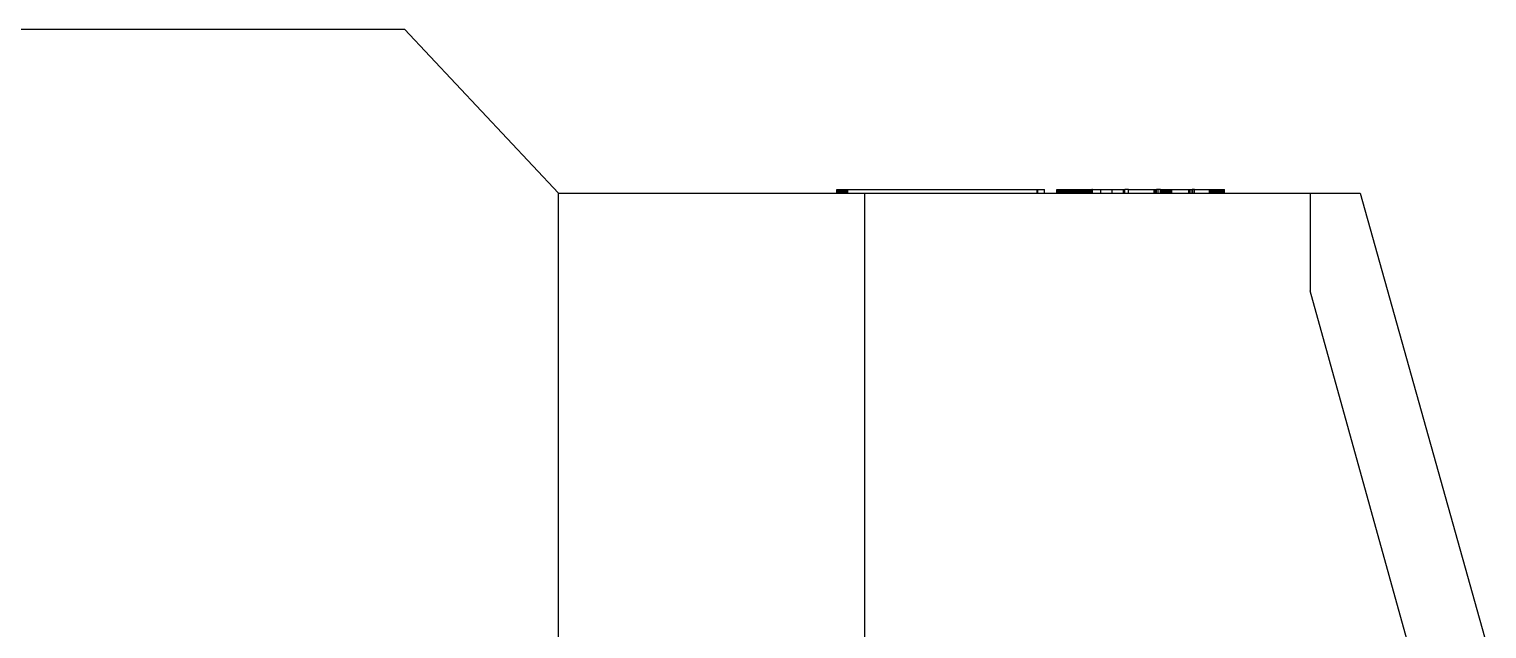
# Model space of a CAD drawing. Extents: x -120528 to -38681, y -40362 to 40632.
# Drawn here: x -57231 to -55186, y 32034 to 32875 of the extents above; entities that cross this region are included whole.
import ezdxf

# ---------------------------------------------------------------- set-up
doc = ezdxf.new("R2010")
doc.units = 0
doc.layers.get('0').update_dxf_attribs({"linetype": 'CONTINUOUS'})

msp = doc.modelspace()

# ---------------------------------------------------------------- linework, layer by layer
at = {"color": 40, "linetype": 'Continuous'}
for p, q in [((-57851.63, 32875.22), (-56704.63, 32875.22)), ((-56488.63, 32645.22), (-56704.63, 32875.22)), ((-56097.69, 32645.22), (-56097.69, 32650.22)), ((-56097.69, 32650.22), (-56097.67, 32650.22)), ((-56097.67, 32645.22), (-56097.67, 32650.22)), ((-56097.67, 32650.22), (-56097.59, 32650.22)), ((-56097.59, 32645.22), (-56097.59, 32650.22)), ((-56097.59, 32650.22), (-56097.47, 32650.22)), ((-56097.47, 32645.22), (-56097.47, 32650.22)), ((-56097.47, 32650.22), (-56097.3, 32650.22)), ((-56097.3, 32645.22), (-56097.3, 32650.22)), ((-56097.3, 32650.22), (-56097.07, 32650.22)), ((-56097.07, 32645.22), (-56097.07, 32650.22)), ((-56097.07, 32650.22), (-56096.8, 32650.22)), ((-56096.8, 32645.22), (-56096.8, 32650.22)), ((-56096.8, 32650.22), (-56096.48, 32650.22)), ((-56096.48, 32645.22), (-56096.48, 32650.22)), ((-56096.48, 32650.22), (-56096.12, 32650.22)), ((-56096.12, 32645.22), (-56096.12, 32650.22)), ((-56096.12, 32650.22), (-56095.7, 32650.22)), ((-56095.7, 32645.22), (-56095.7, 32650.22)), ((-56095.7, 32650.22), (-56095.24, 32650.22)), ((-56095.24, 32645.22), (-56095.24, 32650.22)), ((-56095.24, 32650.22), (-56094.73, 32650.22)), ((-56094.73, 32645.22), (-56094.73, 32650.22)), ((-56094.73, 32650.22), (-56094.17, 32650.22)), ((-56094.17, 32645.22), (-56094.17, 32650.22)), ((-56094.17, 32650.22), (-56093.57, 32650.22)), ((-56093.57, 32645.22), (-56093.57, 32650.22)), ((-56093.57, 32650.22), (-56092.92, 32650.22)), ((-56092.92, 32645.22), (-56092.92, 32650.22)), ((-56092.92, 32650.22), (-56092.23, 32650.22)), ((-56092.23, 32645.22), (-56092.23, 32650.22)), ((-56092.23, 32650.22), (-56091.49, 32650.22)), ((-56091.49, 32645.22), (-56091.49, 32650.22)), ((-56091.49, 32650.22), (-56090.7, 32650.22)), ((-56090.7, 32645.22), (-56090.7, 32650.22)), ((-56090.7, 32650.22), (-56089.88, 32650.22)), ((-56089.88, 32645.22), (-56089.88, 32650.22)), ((-56089.88, 32650.22), (-56089, 32650.22)), ((-56089, 32645.22), (-56089, 32650.22)), ((-56089, 32650.22), (-56088.08, 32650.22)), ((-56088.08, 32645.22), (-56088.08, 32650.22)), ((-56088.08, 32650.22), (-56087.12, 32650.22)), ((-56087.12, 32645.22), (-56087.12, 32650.22)), ((-56087.12, 32650.22), (-56086.12, 32650.22)), ((-56086.12, 32645.22), (-56086.12, 32650.22)), ((-56086.12, 32650.22), (-56085.07, 32650.22)), ((-56085.07, 32645.22), (-56085.07, 32650.22)), ((-56085.07, 32650.22), (-56083.98, 32650.22)), ((-56083.98, 32645.22), (-56083.98, 32650.22)), ((-56083.98, 32650.22), (-56082.84, 32650.22)), ((-56082.84, 32645.22), (-56082.84, 32650.22)), ((-56082.84, 32650.22), (-56082.48, 32650.22)), ((-56082.48, 32645.22), (-56082.48, 32650.22)), ((-56082.48, 32650.22), (-55815.52, 32650.22)), ((-55816.83, 32645.22), (-55816.83, 32650.22)), ((-55815.52, 32645.22), (-55815.52, 32650.22)), ((-55815.52, 32650.22), (-55806.47, 32650.22)), ((-55806.47, 32645.22), (-55806.47, 32650.22)), ((-55789.09, 32645.22), (-55789.09, 32650.22)), ((-55789.09, 32650.22), (-55789, 32650.22)), ((-55789, 32645.22), (-55789, 32650.22)), ((-55789, 32650.22), (-55788.95, 32650.22)), ((-55788.95, 32645.22), (-55788.95, 32650.22)), ((-55788.95, 32650.22), (-55788.89, 32650.22)), ((-55788.89, 32645.22), (-55788.89, 32650.22)), ((-55788.89, 32650.22), (-55788.82, 32650.22)), ((-55788.82, 32645.22), (-55788.82, 32650.22)), ((-55788.82, 32650.22), (-55788.74, 32650.22)), ((-55788.74, 32645.22), (-55788.74, 32650.22)), ((-55788.74, 32650.22), (-55788.65, 32650.22)), ((-55788.65, 32645.22), (-55788.65, 32650.22)), ((-55788.65, 32650.22), (-55788.55, 32650.22)), ((-55788.55, 32645.22), (-55788.55, 32650.22)), ((-55788.55, 32650.22), (-55788.45, 32650.22)), ((-55788.45, 32645.22), (-55788.45, 32650.22)), ((-55788.45, 32650.22), (-55788.33, 32650.22)), ((-55788.33, 32645.22), (-55788.33, 32650.22)), ((-55788.33, 32650.22), (-55788.21, 32650.22)), ((-55788.21, 32645.22), (-55788.21, 32650.22)), ((-55788.21, 32650.22), (-55788.08, 32650.22)), ((-55788.08, 32645.22), (-55788.08, 32650.22)), ((-55788.08, 32650.22), (-55787.94, 32650.22)), ((-55787.94, 32645.22), (-55787.94, 32650.22)), ((-55787.94, 32650.22), (-55787.79, 32650.22)), ((-55787.79, 32645.22), (-55787.79, 32650.22)), ((-55787.79, 32650.22), (-55787.63, 32650.22)), ((-55787.63, 32645.22), (-55787.63, 32650.22)), ((-55787.63, 32650.22), (-55787.47, 32650.22)), ((-55787.47, 32645.22), (-55787.47, 32650.22)), ((-55787.47, 32650.22), (-55787.29, 32650.22)), ((-55787.29, 32645.22), (-55787.29, 32650.22)), ((-55787.29, 32650.22), (-55787.11, 32650.22)), ((-55787.11, 32645.22), (-55787.11, 32650.22)), ((-55787.11, 32650.22), (-55786.91, 32650.22)), ((-55786.91, 32645.22), (-55786.91, 32650.22)), ((-55786.91, 32650.22), (-55786.71, 32650.22)), ((-55786.71, 32645.22), (-55786.71, 32650.22)), ((-55786.71, 32650.22), (-55786.5, 32650.22)), ((-55786.5, 32645.22), (-55786.5, 32650.22)), ((-55786.5, 32650.22), (-55786.28, 32650.22)), ((-55786.28, 32645.22), (-55786.28, 32650.22)), ((-55786.28, 32650.22), (-55786.06, 32650.22)), ((-55786.06, 32645.22), (-55786.06, 32650.22)), ((-55786.06, 32650.22), (-55785.82, 32650.22)), ((-55785.82, 32645.22), (-55785.82, 32650.22)), ((-55785.82, 32650.22), (-55785.58, 32650.22)), ((-55785.58, 32645.22), (-55785.58, 32650.22)), ((-55785.58, 32650.22), (-55785.32, 32650.22)), ((-55785.32, 32645.22), (-55785.32, 32650.22)), ((-55785.32, 32650.22), (-55785.06, 32650.22)), ((-55785.06, 32645.22), (-55785.06, 32650.22)), ((-55785.06, 32650.22), (-55784.79, 32650.22)), ((-55784.79, 32645.22), (-55784.79, 32650.22)), ((-55784.79, 32650.22), (-55784.51, 32650.22)), ((-55784.51, 32645.22), (-55784.51, 32650.22)), ((-55784.51, 32650.22), (-55784.22, 32650.22)), ((-55784.22, 32645.22), (-55784.22, 32650.22)), ((-55784.22, 32650.22), (-55783.92, 32650.22)), ((-55783.92, 32645.22), (-55783.92, 32650.22)), ((-55783.92, 32650.22), (-55783.62, 32650.22)), ((-55783.62, 32645.22), (-55783.62, 32650.22)), ((-55783.62, 32650.22), (-55783.3, 32650.22)), ((-55783.3, 32645.22), (-55783.3, 32650.22)), ((-55783.3, 32650.22), (-55782.98, 32650.22)), ((-55782.98, 32645.22), (-55782.98, 32650.22)), ((-55782.98, 32650.22), (-55782.58, 32650.22)), ((-55782.58, 32645.22), (-55782.58, 32650.22)), ((-55782.58, 32650.22), (-55782.16, 32650.22)), ((-55782.16, 32645.22), (-55782.16, 32650.22)), ((-55782.16, 32650.22), (-55781.74, 32650.22)), ((-55781.74, 32645.22), (-55781.74, 32650.22)), ((-55781.74, 32650.22), (-55781.31, 32650.22)), ((-55781.31, 32645.22), (-55781.31, 32650.22)), ((-55781.31, 32650.22), (-55780.86, 32650.22)), ((-55780.86, 32645.22), (-55780.86, 32650.22)), ((-55780.86, 32650.22), (-55780.41, 32650.22)), ((-55780.41, 32645.22), (-55780.41, 32650.22)), ((-55780.41, 32650.22), (-55779.95, 32650.22)), ((-55779.95, 32645.22), (-55779.95, 32650.22)), ((-55779.95, 32650.22), (-55779.47, 32650.22)), ((-55779.47, 32645.22), (-55779.47, 32650.22)), ((-55779.47, 32650.22), (-55778.99, 32650.22)), ((-55778.99, 32645.22), (-55778.99, 32650.22)), ((-55778.99, 32650.22), (-55778.49, 32650.22)), ((-55778.49, 32645.22), (-55778.49, 32650.22)), ((-55778.49, 32650.22), (-55777.99, 32650.22)), ((-55777.99, 32645.22), (-55777.99, 32650.22)), ((-55777.99, 32650.22), (-55777.47, 32650.22)), ((-55777.47, 32645.22), (-55777.47, 32650.22)), ((-55777.47, 32650.22), (-55776.95, 32650.22)), ((-55776.95, 32645.22), (-55776.95, 32650.22)), ((-55776.95, 32650.22), (-55776.41, 32650.22)), ((-55776.41, 32645.22), (-55776.41, 32650.22)), ((-55776.41, 32650.22), (-55775.87, 32650.22)), ((-55775.87, 32645.22), (-55775.87, 32650.22)), ((-55775.87, 32650.22), (-55775.31, 32650.22)), ((-55775.31, 32645.22), (-55775.31, 32650.22)), ((-55775.31, 32650.22), (-55774.75, 32650.22)), ((-55774.75, 32645.22), (-55774.75, 32650.22)), ((-55774.75, 32650.22), (-55774.17, 32650.22)), ((-55774.17, 32645.22), (-55774.17, 32650.22)), ((-55774.17, 32650.22), (-55773.59, 32650.22)), ((-55773.59, 32645.22), (-55773.59, 32650.22)), ((-55773.59, 32650.22), (-55772.99, 32650.22)), ((-55772.99, 32645.22), (-55772.99, 32650.22)), ((-55772.99, 32650.22), (-55772.39, 32650.22)), ((-55772.39, 32645.22), (-55772.39, 32650.22)), ((-55772.39, 32650.22), (-55771.77, 32650.22)), ((-55771.77, 32645.22), (-55771.77, 32650.22)), ((-55771.77, 32650.22), (-55771.15, 32650.22)), ((-55771.15, 32645.22), (-55771.15, 32650.22)), ((-55771.15, 32650.22), (-55770.52, 32650.22)), ((-55770.52, 32645.22), (-55770.52, 32650.22)), ((-55770.52, 32650.22), (-55769.87, 32650.22)), ((-55769.87, 32645.22), (-55769.87, 32650.22)), ((-55769.87, 32650.22), (-55769.22, 32650.22)), ((-55769.22, 32645.22), (-55769.22, 32650.22)), ((-55769.22, 32650.22), (-55767.89, 32650.22)), ((-55767.89, 32645.22), (-55767.89, 32650.22)), ((-55767.89, 32650.22), (-55766.51, 32650.22)), ((-55766.51, 32645.22), (-55766.51, 32650.22)), ((-55766.51, 32650.22), (-55765.1, 32650.22)), ((-55765.1, 32645.22), (-55765.1, 32650.22)), ((-55765.1, 32650.22), (-55763.66, 32650.22)), ((-55763.66, 32645.22), (-55763.66, 32650.22)), ((-55763.66, 32650.22), (-55762.25, 32650.22)), ((-55762.25, 32645.22), (-55762.25, 32650.22)), ((-55762.25, 32650.22), (-55760.88, 32650.22)), ((-55760.88, 32645.22), (-55760.88, 32650.22)), ((-55760.88, 32650.22), (-55760.21, 32650.22)), ((-55760.21, 32645.22), (-55760.21, 32650.22)), ((-55760.21, 32650.22), (-55759.54, 32650.22)), ((-55759.54, 32645.22), (-55759.54, 32650.22)), ((-55759.54, 32650.22), (-55758.89, 32650.22)), ((-55758.89, 32645.22), (-55758.89, 32650.22)), ((-55758.89, 32650.22), (-55758.25, 32650.22)), ((-55758.25, 32645.22), (-55758.25, 32650.22)), ((-55758.25, 32650.22), (-55757.62, 32650.22)), ((-55757.62, 32645.22), (-55757.62, 32650.22)), ((-55757.62, 32650.22), (-55756.99, 32650.22)), ((-55756.99, 32645.22), (-55756.99, 32650.22)), ((-55756.99, 32650.22), (-55756.38, 32650.22)), ((-55756.38, 32645.22), (-55756.38, 32650.22)), ((-55756.38, 32650.22), (-55755.78, 32650.22)), ((-55755.78, 32645.22), (-55755.78, 32650.22)), ((-55755.78, 32650.22), (-55755.18, 32650.22)), ((-55755.18, 32645.22), (-55755.18, 32650.22)), ((-55755.18, 32650.22), (-55754.6, 32650.22)), ((-55754.6, 32645.22), (-55754.6, 32650.22)), ((-55754.6, 32650.22), (-55754.02, 32650.22)), ((-55754.02, 32645.22), (-55754.02, 32650.22)), ((-55754.02, 32650.22), (-55753.46, 32650.22)), ((-55753.46, 32645.22), (-55753.46, 32650.22)), ((-55753.46, 32650.22), (-55752.91, 32650.22)), ((-55752.91, 32645.22), (-55752.91, 32650.22)), ((-55752.91, 32650.22), (-55752.36, 32650.22)), ((-55752.36, 32645.22), (-55752.36, 32650.22)), ((-55752.36, 32650.22), (-55751.83, 32650.22)), ((-55751.83, 32645.22), (-55751.83, 32650.22)), ((-55751.83, 32650.22), (-55751.3, 32650.22)), ((-55751.3, 32645.22), (-55751.3, 32650.22)), ((-55751.3, 32650.22), (-55750.79, 32650.22)), ((-55750.79, 32645.22), (-55750.79, 32650.22)), ((-55750.79, 32650.22), (-55750.28, 32650.22)), ((-55750.28, 32645.22), (-55750.28, 32650.22)), ((-55750.28, 32650.22), (-55749.79, 32650.22)), ((-55749.79, 32645.22), (-55749.79, 32650.22)), ((-55749.79, 32650.22), (-55749.3, 32650.22)), ((-55749.3, 32645.22), (-55749.3, 32650.22)), ((-55749.3, 32650.22), (-55748.83, 32650.22)), ((-55748.83, 32645.22), (-55748.83, 32650.22)), ((-55748.83, 32650.22), (-55748.36, 32650.22)), ((-55748.36, 32645.22), (-55748.36, 32650.22)), ((-55748.36, 32650.22), (-55747.91, 32650.22)), ((-55747.91, 32645.22), (-55747.91, 32650.22)), ((-55747.91, 32650.22), (-55747.46, 32650.22)), ((-55747.46, 32645.22), (-55747.46, 32650.22)), ((-55747.46, 32650.22), (-55747.03, 32650.22)), ((-55747.03, 32645.22), (-55747.03, 32650.22)), ((-55747.03, 32650.22), (-55746.6, 32650.22)), ((-55746.6, 32645.22), (-55746.6, 32650.22)), ((-55746.6, 32650.22), (-55746.27, 32650.22)), ((-55746.27, 32645.22), (-55746.27, 32650.22)), ((-55746.27, 32650.22), (-55745.95, 32650.22)), ((-55745.95, 32645.22), (-55745.95, 32650.22)), ((-55745.95, 32650.22), (-55745.64, 32650.22)), ((-55745.64, 32645.22), (-55745.64, 32650.22)), ((-55745.64, 32650.22), (-55745.34, 32650.22)), ((-55745.34, 32645.22), (-55745.34, 32650.22)), ((-55745.34, 32650.22), (-55745.04, 32650.22)), ((-55745.04, 32645.22), (-55745.04, 32650.22)), ((-55745.04, 32650.22), (-55744.75, 32650.22)), ((-55744.75, 32645.22), (-55744.75, 32650.22)), ((-55744.75, 32650.22), (-55744.47, 32650.22)), ((-55744.47, 32645.22), (-55744.47, 32650.22)), ((-55744.47, 32650.22), (-55744.21, 32650.22)), ((-55744.21, 32645.22), (-55744.21, 32650.22)), ((-55744.21, 32650.22), (-55743.94, 32650.22)), ((-55743.94, 32645.22), (-55743.94, 32650.22)), ((-55743.94, 32650.22), (-55743.69, 32650.22)), ((-55743.69, 32645.22), (-55743.69, 32650.22)), ((-55743.69, 32650.22), (-55743.45, 32650.22)), ((-55743.45, 32645.22), (-55743.45, 32650.22)), ((-55743.45, 32650.22), (-55743.21, 32650.22)), ((-55743.21, 32645.22), (-55743.21, 32650.22)), ((-55743.21, 32650.22), (-55742.99, 32650.22)), ((-55742.99, 32645.22), (-55742.99, 32650.22)), ((-55742.99, 32650.22), (-55742.77, 32650.22)), ((-55742.77, 32645.22), (-55742.77, 32650.22)), ((-55742.77, 32650.22), (-55742.56, 32650.22)), ((-55742.56, 32645.22), (-55742.56, 32650.22)), ((-55742.56, 32650.22), (-55742.36, 32650.22)), ((-55742.36, 32645.22), (-55742.36, 32650.22)), ((-55742.36, 32650.22), (-55742.17, 32650.22)), ((-55742.17, 32645.22), (-55742.17, 32650.22)), ((-55742.17, 32650.22), (-55741.98, 32650.22)), ((-55741.98, 32645.22), (-55741.98, 32650.22)), ((-55741.98, 32650.22), (-55741.81, 32650.22)), ((-55741.81, 32645.22), (-55741.81, 32650.22)), ((-55741.81, 32650.22), (-55741.64, 32650.22)), ((-55741.64, 32645.22), (-55741.64, 32650.22)), ((-55741.64, 32650.22), (-55741.49, 32650.22)), ((-55741.49, 32645.22), (-55741.49, 32650.22)), ((-55741.49, 32650.22), (-55741.34, 32650.22)), ((-55741.34, 32645.22), (-55741.34, 32650.22)), ((-55741.34, 32650.22), (-55741.2, 32650.22)), ((-55741.2, 32645.22), (-55741.2, 32650.22)), ((-55741.2, 32650.22), (-55741.07, 32650.22)), ((-55741.07, 32645.22), (-55741.07, 32650.22)), ((-55741.07, 32650.22), (-55740.94, 32650.22)), ((-55740.94, 32645.22), (-55740.94, 32650.22)), ((-55740.94, 32650.22), (-55740.83, 32650.22)), ((-55740.83, 32645.22), (-55740.83, 32650.22)), ((-55740.83, 32650.22), (-55740.73, 32650.22)), ((-55740.73, 32645.22), (-55740.73, 32650.22)), ((-55740.73, 32650.22), (-55740.63, 32650.22)), ((-55740.63, 32645.22), (-55740.63, 32650.22)), ((-55740.63, 32650.22), (-55740.54, 32650.22)), ((-55740.54, 32645.22), (-55740.54, 32650.22)), ((-55740.54, 32650.22), (-55740.46, 32650.22)), ((-55740.46, 32645.22), (-55740.46, 32650.22)), ((-55740.46, 32650.22), (-55740.39, 32650.22)), ((-55740.39, 32645.22), (-55740.39, 32650.22)), ((-55740.39, 32650.22), (-55740.33, 32650.22)), ((-55740.33, 32645.22), (-55740.33, 32650.22)), ((-55740.33, 32650.22), (-55740.17, 32650.22)), ((-55740.17, 32645.22), (-55740.17, 32650.22)), ((-55739.02, 32650.22), (-55740.17, 32650.22)), ((-55739.02, 32645.22), (-55739.02, 32650.22)), ((-55739.02, 32650.22), (-55727.43, 32650.22)), ((-55727.43, 32645.22), (-55727.43, 32650.22)), ((-55727.43, 32650.22), (-55711.51, 32650.22)), ((-55711.51, 32645.22), (-55711.51, 32650.22)), ((-55711.51, 32650.22), (-55695.61, 32650.22)), ((-55695.61, 32645.22), (-55695.61, 32650.22)), ((-55695.61, 32650.22), (-55693.54, 32650.22)), ((-55693.54, 32645.22), (-55693.54, 32650.22)), ((-55688.39, 32650.22), (-55693.54, 32650.22)), ((-55688.39, 32645.22), (-55688.39, 32650.22)), ((-55688.39, 32650.22), (-55652.54, 32650.22)), ((-55652.54, 32645.22), (-55652.54, 32650.22)), ((-55652.54, 32650.22), (-55651.6, 32650.22)), ((-55651.6, 32650.22), (-55651.07, 32650.22)), ((-55651.6, 32645.22), (-55651.6, 32650.22)), ((-55651.07, 32645.22), (-55651.07, 32650.22)), ((-55651.07, 32650.22), (-55650.8, 32650.22)), ((-55650.8, 32650.22), (-55649.08, 32650.22)), ((-55649.08, 32645.22), (-55649.08, 32650.22)), ((-55649.08, 32645.22), (-55649.08, 32650.22)), ((-55649.08, 32650.22), (-55649.08, 32650.22)), ((-55649.08, 32645.22), (-55649.08, 32650.22)), ((-55646.98, 32650.22), (-55649.08, 32650.22)), ((-55646.98, 32645.22), (-55646.98, 32650.22)), ((-55643.49, 32650.22), (-55646.98, 32650.22)), ((-55643.49, 32645.22), (-55643.49, 32650.22)), ((-55643.49, 32650.22), (-55642.48, 32650.22)), ((-55642.49, 32645.22), (-55642.49, 32650.22)), ((-55642.48, 32645.22), (-55642.48, 32650.22)), ((-55642.48, 32650.22), (-55642.47, 32650.22)), ((-55642.47, 32645.22), (-55642.47, 32650.22)), ((-55642.47, 32650.22), (-55642.45, 32650.22)), ((-55642.45, 32650.22), (-55641.43, 32650.22)), ((-55641.43, 32645.22), (-55641.43, 32650.22)), ((-55641.43, 32650.22), (-55641.29, 32650.22)), ((-55641.29, 32645.22), (-55641.29, 32650.22)), ((-55641.29, 32650.22), (-55641.15, 32650.22)), ((-55641.15, 32645.22), (-55641.15, 32650.22)), ((-55641.15, 32650.22), (-55641, 32650.22)), ((-55641, 32645.22), (-55641, 32650.22)), ((-55641, 32650.22), (-55640.85, 32650.22)), ((-55640.85, 32645.22), (-55640.85, 32650.22)), ((-55640.85, 32650.22), (-55640.68, 32650.22)), ((-55640.68, 32645.22), (-55640.68, 32650.22)), ((-55640.68, 32650.22), (-55640.51, 32650.22)), ((-55640.51, 32645.22), (-55640.51, 32650.22)), ((-55640.51, 32650.22), (-55640.33, 32650.22)), ((-55640.33, 32645.22), (-55640.33, 32650.22)), ((-55640.33, 32650.22), (-55640.14, 32650.22)), ((-55640.14, 32645.22), (-55640.14, 32650.22)), ((-55640.14, 32650.22), (-55639.94, 32650.22)), ((-55639.94, 32645.22), (-55639.94, 32650.22)), ((-55639.94, 32650.22), (-55639.74, 32650.22)), ((-55639.74, 32645.22), (-55639.74, 32650.22)), ((-55639.74, 32650.22), (-55639.53, 32650.22)), ((-55639.53, 32645.22), (-55639.53, 32650.22)), ((-55639.53, 32650.22), (-55639.31, 32650.22)), ((-55639.31, 32645.22), (-55639.31, 32650.22)), ((-55639.31, 32650.22), (-55639.08, 32650.22)), ((-55639.08, 32645.22), (-55639.08, 32650.22)), ((-55639.08, 32650.22), (-55638.85, 32650.22)), ((-55638.85, 32645.22), (-55638.85, 32650.22)), ((-55638.85, 32650.22), (-55638.6, 32650.22)), ((-55638.6, 32645.22), (-55638.6, 32650.22)), ((-55638.6, 32650.22), (-55638.35, 32650.22)), ((-55638.35, 32645.22), (-55638.35, 32650.22)), ((-55638.35, 32650.22), (-55638.08, 32650.22)), ((-55638.08, 32645.22), (-55638.08, 32650.22)), ((-55638.08, 32650.22), (-55637.81, 32650.22)), ((-55637.81, 32645.22), (-55637.81, 32650.22)), ((-55637.81, 32650.22), (-55637.54, 32650.22)), ((-55637.54, 32645.22), (-55637.54, 32650.22)), ((-55637.54, 32650.22), (-55637.26, 32650.22)), ((-55637.26, 32645.22), (-55637.26, 32650.22)), ((-55637.26, 32650.22), (-55636.97, 32650.22)), ((-55636.97, 32645.22), (-55636.97, 32650.22)), ((-55636.97, 32650.22), (-55636.69, 32650.22)), ((-55636.69, 32645.22), (-55636.69, 32650.22)), ((-55636.69, 32650.22), (-55636.39, 32650.22)), ((-55636.39, 32645.22), (-55636.39, 32650.22)), ((-55636.39, 32650.22), (-55636.1, 32650.22)), ((-55636.1, 32645.22), (-55636.1, 32650.22)), ((-55636.1, 32650.22), (-55635.8, 32650.22)), ((-55635.8, 32645.22), (-55635.8, 32650.22)), ((-55635.8, 32650.22), (-55635.49, 32650.22)), ((-55635.49, 32645.22), (-55635.49, 32650.22)), ((-55635.49, 32650.22), (-55635.18, 32650.22)), ((-55635.18, 32645.22), (-55635.18, 32650.22)), ((-55635.18, 32650.22), (-55634.87, 32650.22)), ((-55634.87, 32645.22), (-55634.87, 32650.22)), ((-55634.87, 32650.22), (-55634.55, 32650.22)), ((-55634.55, 32645.22), (-55634.55, 32650.22)), ((-55634.55, 32650.22), (-55634.23, 32650.22)), ((-55634.23, 32645.22), (-55634.23, 32650.22)), ((-55634.23, 32650.22), (-55633.91, 32650.22)), ((-55633.91, 32645.22), (-55633.91, 32650.22)), ((-55633.91, 32650.22), (-55633.58, 32650.22)), ((-55633.58, 32645.22), (-55633.58, 32650.22)), ((-55633.58, 32650.22), (-55633.25, 32650.22)), ((-55633.25, 32645.22), (-55633.25, 32650.22)), ((-55633.25, 32650.22), (-55632.91, 32650.22)), ((-55632.91, 32645.22), (-55632.91, 32650.22)), ((-55632.91, 32650.22), (-55632.57, 32650.22)), ((-55632.57, 32645.22), (-55632.57, 32650.22)), ((-55632.57, 32650.22), (-55632.22, 32650.22)), ((-55632.22, 32645.22), (-55632.22, 32650.22)), ((-55632.22, 32650.22), (-55631.88, 32650.22)), ((-55631.88, 32645.22), (-55631.88, 32650.22)), ((-55631.88, 32650.22), (-55631.52, 32650.22)), ((-55631.52, 32645.22), (-55631.52, 32650.22)), ((-55631.52, 32650.22), (-55631.17, 32650.22)), ((-55631.17, 32645.22), (-55631.17, 32650.22)), ((-55631.17, 32650.22), (-55630.81, 32650.22)), ((-55630.81, 32645.22), (-55630.81, 32650.22)), ((-55630.81, 32650.22), (-55630.44, 32650.22)), ((-55630.44, 32645.22), (-55630.44, 32650.22)), ((-55630.44, 32650.22), (-55630.07, 32650.22)), ((-55630.07, 32645.22), (-55630.07, 32650.22)), ((-55630.07, 32650.22), (-55629.33, 32650.22)), ((-55629.33, 32645.22), (-55629.33, 32650.22)), ((-55629.33, 32650.22), (-55628.56, 32650.22)), ((-55628.56, 32645.22), (-55628.56, 32650.22)), ((-55628.56, 32650.22), (-55627.79, 32650.22)), ((-55627.79, 32645.22), (-55627.79, 32650.22)), ((-55627.79, 32650.22), (-55603.98, 32650.22)), ((-55603.98, 32645.22), (-55603.98, 32650.22)), ((-55603.98, 32650.22), (-55603, 32650.22)), ((-55603, 32650.22), (-55601.82, 32650.22)), ((-55603, 32645.22), (-55603, 32650.22)), ((-55601.82, 32645.22), (-55601.82, 32650.22)), ((-55601.82, 32650.22), (-55599.08, 32650.22)), ((-55599.08, 32645.22), (-55599.08, 32650.22)), ((-55598.06, 32650.22), (-55599.08, 32650.22)), ((-55598.06, 32645.22), (-55598.06, 32650.22)), ((-55595.86, 32650.22), (-55598.06, 32650.22)), ((-55595.86, 32645.22), (-55595.86, 32650.22)), ((-55595.86, 32650.22), (-55574.9, 32650.22)), ((-55574.9, 32645.22), (-55574.9, 32650.22)), ((-55574.9, 32650.22), (-55573.61, 32650.22)), ((-55573.61, 32645.22), (-55573.61, 32650.22)), ((-55573.61, 32650.22), (-55572.37, 32650.22)), ((-55572.37, 32645.22), (-55572.37, 32650.22)), ((-55572.37, 32650.22), (-55571.16, 32650.22)), ((-55571.16, 32645.22), (-55571.16, 32650.22)), ((-55571.16, 32650.22), (-55570.56, 32650.22)), ((-55570.56, 32645.22), (-55570.56, 32650.22)), ((-55570.56, 32650.22), (-55569.98, 32650.22)), ((-55569.98, 32645.22), (-55569.98, 32650.22)), ((-55569.98, 32650.22), (-55569.41, 32650.22)), ((-55569.41, 32645.22), (-55569.41, 32650.22)), ((-55569.41, 32650.22), (-55568.84, 32650.22)), ((-55568.84, 32645.22), (-55568.84, 32650.22)), ((-55568.84, 32650.22), (-55568.29, 32650.22)), ((-55568.29, 32645.22), (-55568.29, 32650.22)), ((-55568.29, 32650.22), (-55567.74, 32650.22)), ((-55567.74, 32645.22), (-55567.74, 32650.22)), ((-55567.74, 32650.22), (-55567.21, 32650.22)), ((-55567.21, 32645.22), (-55567.21, 32650.22)), ((-55567.21, 32650.22), (-55566.68, 32650.22)), ((-55566.68, 32645.22), (-55566.68, 32650.22)), ((-55566.68, 32650.22), (-55566.16, 32650.22)), ((-55566.16, 32645.22), (-55566.16, 32650.22)), ((-55566.16, 32650.22), (-55565.65, 32650.22)), ((-55565.65, 32645.22), (-55565.65, 32650.22)), ((-55565.65, 32650.22), (-55565.15, 32650.22)), ((-55565.15, 32645.22), (-55565.15, 32650.22)), ((-55565.15, 32650.22), (-55564.67, 32650.22)), ((-55564.67, 32645.22), (-55564.67, 32650.22)), ((-55564.67, 32650.22), (-55564.19, 32650.22)), ((-55564.19, 32645.22), (-55564.19, 32650.22)), ((-55564.19, 32650.22), (-55563.71, 32650.22)), ((-55563.71, 32645.22), (-55563.71, 32650.22)), ((-55563.71, 32650.22), (-55563.25, 32650.22)), ((-55563.25, 32645.22), (-55563.25, 32650.22)), ((-55563.25, 32650.22), (-55562.8, 32650.22)), ((-55562.8, 32645.22), (-55562.8, 32650.22)), ((-55562.8, 32650.22), (-55562.36, 32650.22)), ((-55562.36, 32645.22), (-55562.36, 32650.22)), ((-55562.36, 32650.22), (-55561.93, 32650.22)), ((-55561.93, 32645.22), (-55561.93, 32650.22)), ((-55561.93, 32650.22), (-55561.51, 32650.22)), ((-55561.51, 32645.22), (-55561.51, 32650.22)), ((-55561.51, 32650.22), (-55561.1, 32650.22)), ((-55561.1, 32645.22), (-55561.1, 32650.22)), ((-55561.1, 32650.22), (-55560.69, 32650.22)), ((-55560.69, 32645.22), (-55560.69, 32650.22)), ((-55560.69, 32650.22), (-55560.3, 32650.22)), ((-55560.3, 32645.22), (-55560.3, 32650.22)), ((-55560.3, 32650.22), (-55559.92, 32650.22)), ((-55559.92, 32645.22), (-55559.92, 32650.22)), ((-55559.92, 32650.22), (-55559.54, 32650.22)), ((-55559.54, 32645.22), (-55559.54, 32650.22)), ((-55559.54, 32650.22), (-55559.18, 32650.22)), ((-55559.18, 32645.22), (-55559.18, 32650.22)), ((-55559.18, 32650.22), (-55558.83, 32650.22)), ((-55558.83, 32650.22), (-55558.54, 32650.22)), ((-55558.54, 32645.22), (-55558.54, 32650.22)), ((-55558.54, 32650.22), (-55558.27, 32650.22)), ((-55558.27, 32645.22), (-55558.27, 32650.22)), ((-55558.27, 32650.22), (-55558, 32650.22)), ((-55558, 32645.22), (-55558, 32650.22)), ((-55558, 32650.22), (-55557.74, 32650.22)), ((-55557.74, 32645.22), (-55557.74, 32650.22)), ((-55557.74, 32650.22), (-55557.49, 32650.22)), ((-55557.49, 32645.22), (-55557.49, 32650.22)), ((-55557.49, 32650.22), (-55557.24, 32650.22)), ((-55557.24, 32645.22), (-55557.24, 32650.22)), ((-55557.24, 32650.22), (-55557.01, 32650.22)), ((-55557.01, 32645.22), (-55557.01, 32650.22)), ((-55557.01, 32650.22), (-55556.78, 32650.22)), ((-55556.78, 32645.22), (-55556.78, 32650.22)), ((-55556.78, 32650.22), (-55556.56, 32650.22)), ((-55556.56, 32645.22), (-55556.56, 32650.22)), ((-55556.56, 32650.22), (-55556.34, 32650.22)), ((-55556.34, 32645.22), (-55556.34, 32650.22)), ((-55556.34, 32650.22), (-55556.14, 32650.22)), ((-55556.14, 32645.22), (-55556.14, 32650.22)), ((-55556.14, 32650.22), (-55555.94, 32650.22)), ((-55555.94, 32645.22), (-55555.94, 32650.22)), ((-55555.94, 32650.22), (-55555.75, 32650.22)), ((-55555.75, 32645.22), (-55555.75, 32650.22)), ((-55555.75, 32650.22), (-55555.57, 32650.22)), ((-55555.57, 32645.22), (-55555.57, 32650.22)), ((-55555.57, 32650.22), (-55555.39, 32650.22)), ((-55555.39, 32645.22), (-55555.39, 32650.22)), ((-55555.39, 32650.22), (-55555.23, 32650.22)), ((-55555.23, 32645.22), (-55555.23, 32650.22)), ((-55555.23, 32650.22), (-55555.07, 32650.22)), ((-55555.07, 32645.22), (-55555.07, 32650.22)), ((-55555.07, 32650.22), (-55554.92, 32650.22)), ((-55554.92, 32645.22), (-55554.92, 32650.22)), ((-55554.92, 32650.22), (-55554.77, 32650.22)), ((-55554.77, 32645.22), (-55554.77, 32650.22)), ((-55554.77, 32650.22), (-55554.64, 32650.22)), ((-55554.64, 32645.22), (-55554.64, 32650.22)), ((-55554.64, 32650.22), (-55554.51, 32650.22)), ((-55554.51, 32645.22), (-55554.51, 32650.22)), ((-55554.51, 32650.22), (-55554.39, 32650.22)), ((-55554.39, 32645.22), (-55554.39, 32650.22)), ((-55554.39, 32650.22), (-55554.28, 32650.22)), ((-55554.28, 32645.22), (-55554.28, 32650.22)), ((-55554.28, 32650.22), (-55554.18, 32650.22)), ((-55554.18, 32645.22), (-55554.18, 32650.22)), ((-55554.18, 32650.22), (-55554.08, 32650.22)), ((-55554.08, 32645.22), (-55554.08, 32650.22)), ((-55554.08, 32650.22), (-55553.99, 32650.22)), ((-55553.99, 32645.22), (-55553.99, 32650.22)), ((-55553.99, 32650.22), (-55553.91, 32650.22)), ((-55553.91, 32645.22), (-55553.91, 32650.22)), ((-55553.91, 32650.22), (-55553.84, 32650.22)), ((-55553.84, 32645.22), (-55553.84, 32650.22)), ((-55553.84, 32650.22), (-55553.78, 32650.22)), ((-55553.78, 32645.22), (-55553.78, 32650.22)), ((-55553.78, 32650.22), (-55553.72, 32650.22)), ((-55553.72, 32645.22), (-55553.72, 32650.22)), ((-55553.72, 32650.22), (-55553.67, 32650.22)), ((-55553.67, 32645.22), (-55553.67, 32650.22)), ((-55553.67, 32650.22), (-55553.63, 32650.22)), ((-55553.63, 32645.22), (-55553.63, 32650.22)), ((-56488.63, 32011.22), (-56488.63, 32645.22)), ((-56488.63, 32645.22), (-55433.63, 32645.22)), ((-56058.63, 32011.22), (-56058.63, 32645.22)), ((-55433.63, 32645.22), (-55363.63, 32645.22)), ((-55433.63, 32645.22), (-55433.63, 32508.22)), ((-55363.63, 32645.22), (-55185.63, 32011.22)), ((-55295.63, 32011.22), (-55433.63, 32508.22))]:
    msp.add_line(p, q, dxfattribs=at)

doc.saveas('drawing.dxf')
